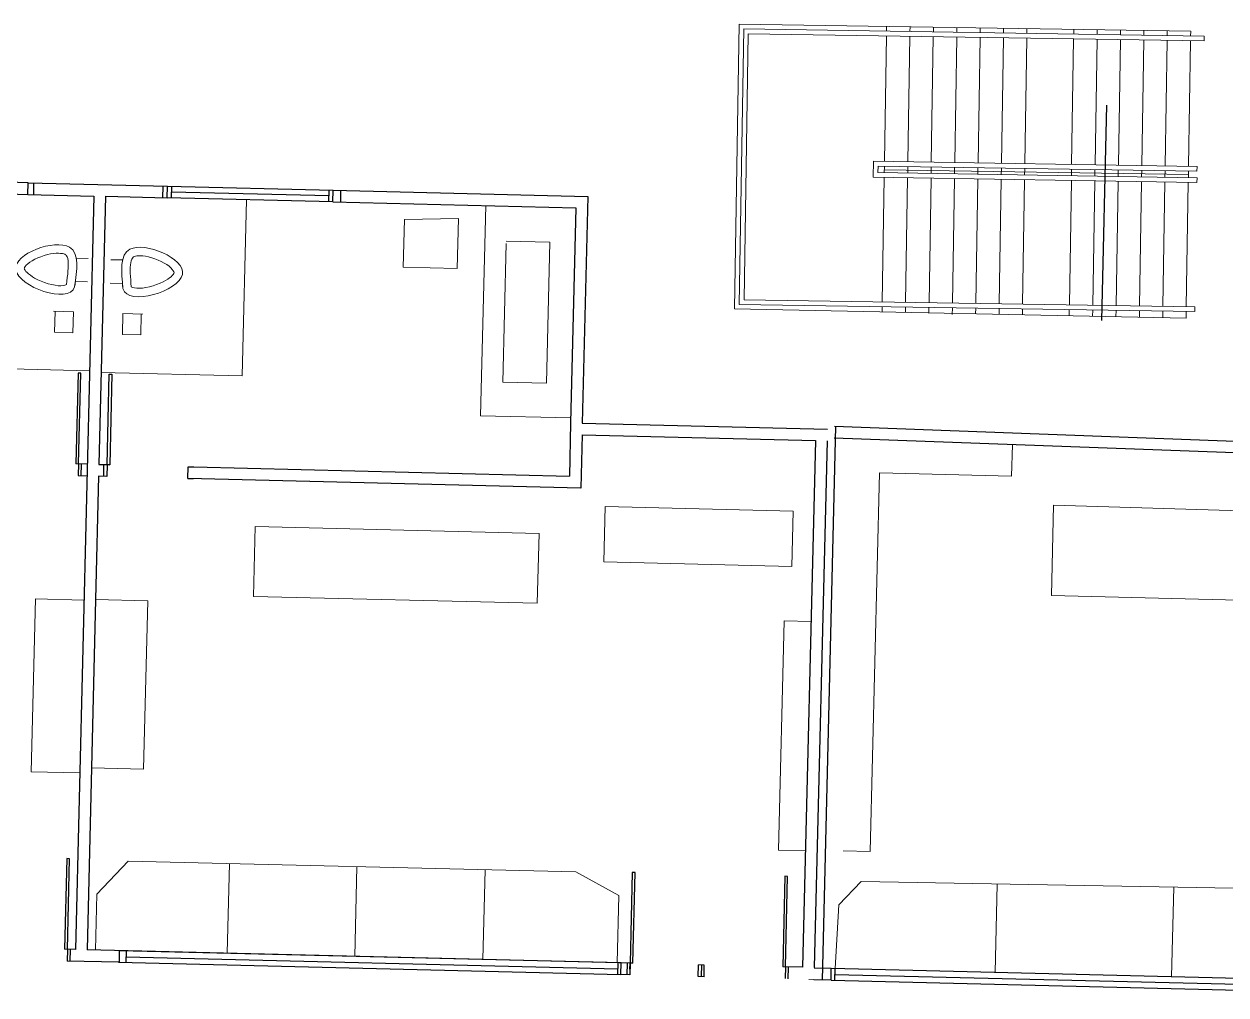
# Model space of a CAD drawing. Header units: millimetres. Extents: x 1418 to 1811, y 1796 to 1956.
# Drawn here: x 1499.37 to 1506.6, y 1824.75 to 1830.59 of the extents above; entities that cross this region are included whole.
import ezdxf

# ---------------------------------------------------------------- set-up
doc = ezdxf.new("R2010")
doc.units = ezdxf.units.MM
for name, color, linetype, lineweight in [('JANELAS', 5, 'Continuous', 25), ('layout', 253, 'Continuous', 13), ('LINHAFINA', 7, 'Continuous', 15), ('LINHAGROSSA', 7, 'Continuous', 30), ('pisoexterno_ultrafino', 9, 'Continuous', 30)]:
    doc.layers.add(name, color=color, linetype=linetype, lineweight=lineweight)

msp = doc.modelspace()

# ---------------------------------------------------------------- linework, layer by layer
at = {"layer": 'JANELAS'}
for p, q in [((1499.3952, 1829.6324), (1498.5481, 1829.653)), ((1498.5463, 1829.5829), (1499.3935, 1829.5623)), ((1500.2327, 1829.612), (1501.2295, 1829.5877)), ((1500.2573, 1829.5413), (1500.259, 1829.6113)), ((1501.2048, 1829.5533), (1500.2581, 1829.5763)), ((1501.2039, 1829.5182), (1501.2056, 1829.5883)), ((1501.2278, 1829.5176), (1500.231, 1829.5419)), ((1502.9606, 1824.9409), (1499.9429, 1825.0143)), ((1499.9839, 1824.9432), (1499.9857, 1825.0133)), ((1499.9388, 1824.9453), (1502.9589, 1824.8708)), ((1499.9848, 1824.9783), (1502.9418, 1824.9063)), ((1502.9409, 1824.8713), (1502.9426, 1824.9413)), ((1507.8696, 1824.8187), (1504.2249, 1824.9075)), ((1504.2455, 1824.8368), (1504.2472, 1824.9069)), ((1504.2463, 1824.8719), (1507.8508, 1824.7841)), ((1504.2232, 1824.8374), (1507.8679, 1824.7487))]:
    msp.add_line(p, q, dxfattribs=at)
at = {"layer": 'layout'}
for p, q in [((1500.7083, 1829.5303), (1500.6826, 1828.4716)), ((1502.1469, 1829.4953), (1502.1161, 1828.2315)), ((1501.6509, 1829.125), (1501.6578, 1829.4109)), ((1501.6578, 1829.4109), (1501.9825, 1829.4173)), ((1501.9825, 1829.4173), (1501.9752, 1829.1172)), ((1502.2702, 1829.267), (1502.2499, 1828.4333)), ((1502.5329, 1829.2749), (1502.2705, 1829.2813)), ((1502.5122, 1828.4269), (1502.5329, 1829.2749)), ((1499.6846, 1829.1782), (1499.7563, 1829.1765)), ((1499.9634, 1829.1679), (1499.8917, 1829.1697)), ((1501.9752, 1829.1172), (1501.6509, 1829.125)), ((1499.6795, 1829.0378), (1499.7529, 1829.036)), ((1499.9617, 1829.0274), (1499.8883, 1829.0292)), ((1499.5476, 1828.8593), (1499.6675, 1828.8564)), ((1499.5542, 1828.7333), (1499.5573, 1828.8591)), ((1499.6675, 1828.8564), (1499.6644, 1828.7306)), ((1499.9649, 1828.8457), (1499.9618, 1828.7198)), ((1500.0847, 1828.8427), (1499.9649, 1828.8457)), ((1500.072, 1828.7171), (1500.0751, 1828.843)), ((1499.6644, 1828.7306), (1499.5542, 1828.7333)), ((1499.9618, 1828.7198), (1500.072, 1828.7171)), ((1499.7644, 1828.5013), (1499.0063, 1828.5198)), ((1500.6826, 1828.4716), (1499.8342, 1828.4922)), ((1502.2499, 1828.4333), (1502.5122, 1828.4269)), ((1502.1161, 1828.2315), (1502.6581, 1828.2183)), ((1505.3139, 1828.0571), (1505.3093, 1827.8687)), ((1504.5143, 1827.888), (1504.4589, 1825.6109)), ((1505.3093, 1827.8687), (1504.5143, 1827.888)), ((1502.8646, 1827.6852), (1502.8565, 1827.3531)), ((1503.9951, 1827.6577), (1502.8646, 1827.6852)), ((1505.5486, 1827.1499), (1505.5618, 1827.6935)), ((1505.5618, 1827.6935), (1507.0545, 1827.6498)), ((1503.987, 1827.3255), (1503.9951, 1827.6577)), ((1500.7603, 1827.5654), (1500.7501, 1827.1452)), ((1502.4672, 1827.5239), (1500.7603, 1827.5654)), ((1502.4569, 1827.1036), (1502.4672, 1827.5239)), ((1502.8565, 1827.3531), (1503.987, 1827.3255)), ((1499.4391, 1827.1295), (1499.4138, 1826.0907)), ((1499.7308, 1827.1224), (1499.4391, 1827.1295)), ((1499.801, 1827.1267), (1500.114, 1827.1191)), ((1500.114, 1827.1191), (1500.0893, 1826.106)), ((1500.7501, 1827.1452), (1502.4569, 1827.1036)), ((1507.0414, 1827.1136), (1505.5486, 1827.1499)), ((1503.9081, 1825.6201), (1503.9416, 1826.9981)), ((1503.9416, 1826.9981), (1504.1031, 1826.9942)), ((1499.4138, 1826.0907), (1499.7055, 1826.0836)), ((1500.0893, 1826.106), (1499.7763, 1826.1136)), ((1504.0695, 1825.6161), (1503.9081, 1825.6201)), ((1504.4589, 1825.6109), (1504.2971, 1825.6148)), ((1499.9958, 1825.5536), (1499.8091, 1825.3551)), ((1499.9958, 1825.5536), (1502.6885, 1825.4881)), ((1500.6058, 1825.5388), (1500.5927, 1824.9995)), ((1501.3718, 1825.5201), (1501.3587, 1824.9808)), ((1502.1424, 1825.5014), (1502.1293, 1824.9621)), ((1502.6885, 1825.4881), (1502.9477, 1825.3477)), ((1504.4051, 1825.4307), (1504.2697, 1825.2907)), ((1507.7253, 1825.3702), (1504.4051, 1825.4307)), ((1499.8009, 1825.0187), (1499.8091, 1825.3551)), ((1505.2226, 1825.4158), (1505.2097, 1824.8835)), ((1506.2842, 1825.3965), (1506.2711, 1824.8577)), ((1502.9477, 1825.3477), (1502.9378, 1824.9424)), ((1504.2697, 1825.2907), (1504.2472, 1824.9069)), ((1504.1203, 1824.8399), (1504.0888, 1824.8407))]:
    msp.add_line(p, q, dxfattribs=at)
for points in [[(1499.6744, 1829.0063), (1499.6439, 1829.2449), (1499.3213, 1829.1094), (1499.6744, 1829.0063), (1499.6795, 1829.0378)], [(1499.9652, 1828.9957), (1500.0073, 1829.2325), (1500.3229, 1829.0815), (1499.9652, 1828.9957), (1499.9617, 1829.0274)]]:
    msp.add_spline(points, degree=3, dxfattribs=at)
for points in [[(1499.6248, 1829.0203), (1499.6332, 1829.0769), (1499.6394, 1829.1308), (1499.6326, 1829.1829), (1499.6274, 1829.1926), (1499.6193, 1829.2007), (1499.6142, 1829.2039), (1499.5882, 1829.2089), (1499.5695, 1829.2094), (1499.4998, 1829.2014), (1499.4396, 1829.1792), (1499.3874, 1829.1421), (1499.3769, 1829.1295), (1499.371, 1829.1175), (1499.3712, 1829.1185), (1499.3732, 1829.1119), (1499.3782, 1829.1026), (1499.3997, 1829.0816), (1499.4155, 1829.0699), (1499.4824, 1829.0313), (1499.5507, 1829.0117), (1499.6128, 1829.0131), (1499.6235, 1829.019), (1499.6248, 1829.0203)], [(1500.0154, 1829.0073), (1500.0099, 1829.0642), (1500.0062, 1829.1184), (1500.0156, 1829.17), (1500.0212, 1829.1795), (1500.0297, 1829.1872), (1500.035, 1829.1901), (1500.0612, 1829.1939), (1500.0799, 1829.1935), (1500.1491, 1829.1821), (1500.2081, 1829.157), (1500.2585, 1829.1174), (1500.2684, 1829.1043), (1500.2737, 1829.092), (1500.2735, 1829.093), (1500.2712, 1829.0865), (1500.2657, 1829.0775), (1500.2432, 1829.0575), (1500.2269, 1829.0467), (1500.1582, 1829.0114), (1500.0891, 1828.9951), (1500.0271, 1828.9995), (1500.0167, 1829.0059), (1500.0154, 1829.0073)]]:
    msp.add_open_spline(points, degree=3, knots=[0.006653, 0.006653, 0.006653, 0.006653, 0.179116, 0.179116, 0.279942, 0.279942, 0.356527, 0.356527, 0.433113, 0.433113, 0.614296, 0.614296, 0.701675, 0.701675, 0.771877, 0.771877, 0.842078, 0.842078, 0.912279, 0.912279, 1.096903, 1.096903, 1.191805, 1.191805, 1.191805, 1.191805], dxfattribs=at)
at = {"layer": 'LINHAFINA'}
for p, q in [((1503.6434, 1828.8749), (1503.6707, 1830.5866)), ((1503.6707, 1830.5866), (1506.3861, 1830.5434)), ((1504.5576, 1830.5725), (1504.5572, 1830.5435)), ((1504.6983, 1830.5702), (1504.6978, 1830.5413)), ((1504.8389, 1830.568), (1504.8385, 1830.539)), ((1504.9796, 1830.5658), (1504.9791, 1830.5368)), ((1505.1202, 1830.5635), (1505.1198, 1830.5345)), ((1505.2609, 1830.5613), (1505.2604, 1830.5323)), ((1505.4015, 1830.559), (1505.4011, 1830.5301)), ((1503.698, 1830.5572), (1503.6717, 1828.9008)), ((1506.468, 1830.5131), (1503.698, 1830.5572)), ((1503.7257, 1830.5286), (1503.7002, 1828.9285)), ((1506.4675, 1830.4849), (1503.7257, 1830.5286)), ((1504.5567, 1830.5154), (1504.5447, 1829.7602)), ((1504.6974, 1830.5131), (1504.6854, 1829.758)), ((1504.838, 1830.5109), (1504.826, 1829.7558)), ((1504.9787, 1830.5086), (1504.9667, 1829.7535)), ((1505.1193, 1830.5064), (1505.1073, 1829.7513)), ((1505.26, 1830.5042), (1505.248, 1829.749)), ((1505.4006, 1830.5019), (1505.3886, 1829.7468)), ((1505.6819, 1830.4974), (1505.6699, 1829.7423)), ((1505.6828, 1830.5546), (1505.6824, 1830.5256)), ((1505.8226, 1830.4952), (1505.8106, 1829.7401)), ((1505.8235, 1830.5523), (1505.823, 1830.5233)), ((1505.9632, 1830.493), (1505.9512, 1829.7378)), ((1505.9641, 1830.5501), (1505.9637, 1830.5211)), ((1506.1039, 1830.4907), (1506.0919, 1829.7356)), ((1506.1048, 1830.5478), (1506.1043, 1830.5189)), ((1506.2445, 1830.4885), (1506.2325, 1829.7334)), ((1506.2454, 1830.5456), (1506.245, 1830.5166)), ((1506.3861, 1830.5434), (1506.3856, 1830.5144)), ((1506.468, 1830.5131), (1506.4675, 1830.4849)), ((1506.3852, 1830.4862), (1506.3732, 1829.7311)), ((1504.4769, 1829.6934), (1504.4765, 1829.6653)), ((1504.4776, 1829.7332), (1504.4769, 1829.6934)), ((1504.4776, 1829.7332), (1504.478, 1829.7613)), ((1506.4243, 1829.7303), (1504.478, 1829.7613)), ((1504.5057, 1829.7327), (1504.5051, 1829.693)), ((1504.5051, 1829.693), (1506.4241, 1829.6624)), ((1506.4239, 1829.7022), (1504.5057, 1829.7327)), ((1504.5443, 1829.7321), (1504.5436, 1829.6923)), ((1504.5439, 1829.7101), (1506.3724, 1829.681)), ((1504.6849, 1829.7299), (1504.6843, 1829.6901)), ((1504.8256, 1829.7276), (1504.8249, 1829.6879)), ((1504.9662, 1829.7254), (1504.9656, 1829.6856)), ((1505.1069, 1829.7232), (1505.1062, 1829.6834)), ((1505.2475, 1829.7209), (1505.2469, 1829.6811)), ((1505.3882, 1829.7187), (1505.3875, 1829.6789)), ((1505.6695, 1829.7142), (1505.6688, 1829.6744)), ((1505.8101, 1829.712), (1505.8095, 1829.6722)), ((1505.9508, 1829.7097), (1505.9501, 1829.6699)), ((1506.0914, 1829.7075), (1506.0908, 1829.6677)), ((1506.2321, 1829.7052), (1506.2314, 1829.6655)), ((1506.3727, 1829.703), (1506.3721, 1829.6632)), ((1506.4243, 1829.7303), (1506.4239, 1829.7022)), ((1504.4765, 1829.6653), (1506.4237, 1829.6343)), ((1504.5432, 1829.6642), (1504.5312, 1828.9153)), ((1504.6838, 1829.662), (1504.6719, 1828.913)), ((1504.8245, 1829.6597), (1504.8125, 1828.9108)), ((1504.9651, 1829.6575), (1504.9532, 1828.9085)), ((1505.1058, 1829.6553), (1505.0938, 1828.9063)), ((1505.2464, 1829.653), (1505.2345, 1828.9041)), ((1505.3871, 1829.6508), (1505.3751, 1828.9018)), ((1505.6684, 1829.6463), (1505.6564, 1828.8973)), ((1505.809, 1829.6441), (1505.7971, 1828.8951)), ((1505.9497, 1829.6418), (1505.9378, 1828.8929)), ((1506.0903, 1829.6396), (1506.0784, 1828.8906)), ((1506.231, 1829.6373), (1506.2191, 1828.8884)), ((1506.3716, 1829.6351), (1506.3597, 1828.8861)), ((1506.4241, 1829.6624), (1506.4237, 1829.6343)), ((1503.6717, 1828.9008), (1506.4108, 1828.8572)), ((1503.7002, 1828.9285), (1506.4112, 1828.8853)), ((1506.3586, 1828.8186), (1503.6434, 1828.8749)), ((1504.5308, 1828.8871), (1504.5303, 1828.8565)), ((1504.6715, 1828.8849), (1504.671, 1828.8536)), ((1504.8121, 1828.8827), (1504.8116, 1828.8507)), ((1504.9528, 1828.8804), (1504.9521, 1828.841)), ((1505.0934, 1828.8782), (1505.0929, 1828.8449)), ((1505.2341, 1828.8759), (1505.2335, 1828.8419)), ((1505.3747, 1828.8737), (1505.3741, 1828.839)), ((1505.656, 1828.8692), (1505.6554, 1828.8332)), ((1505.7967, 1828.867), (1505.7961, 1828.8303)), ((1505.9373, 1828.8647), (1505.9367, 1828.8273)), ((1506.078, 1828.8625), (1506.0773, 1828.8231)), ((1506.2186, 1828.8603), (1506.218, 1828.8208)), ((1506.3593, 1828.858), (1506.3586, 1828.8186)), ((1506.4112, 1828.8853), (1506.4108, 1828.8572))]:
    msp.add_line(p, q, dxfattribs=at)
at = {"layer": 'LINHAGROSSA'}
for p, q in [((1499.3935, 1829.5623), (1499.3952, 1829.6324)), ((1499.3952, 1829.6324), (1500.2327, 1829.612)), ((1499.4283, 1829.5614), (1499.4301, 1829.6315)), ((1499.3935, 1829.5623), (1499.7899, 1829.5526)), ((1499.7899, 1829.5526), (1499.6797, 1825.0217)), ((1499.86, 1829.5509), (1499.8207, 1827.9375)), ((1499.86, 1829.5509), (1500.231, 1829.5419)), ((1500.2059, 1829.5425), (1500.2076, 1829.6126)), ((1500.231, 1829.5419), (1500.2327, 1829.612)), ((1501.2278, 1829.5176), (1501.2295, 1829.5877)), ((1501.2295, 1829.5877), (1502.7606, 1829.5504)), ((1501.2744, 1829.5165), (1501.2761, 1829.5866)), ((1502.7606, 1829.5504), (1502.7274, 1828.1865)), ((1501.2278, 1829.5176), (1502.6889, 1829.4821)), ((1502.6889, 1829.4821), (1502.6574, 1828.1882)), ((1499.695, 1828.4868), (1499.6818, 1827.9419)), ((1499.7115, 1828.4864), (1499.695, 1828.4868)), ((1499.6982, 1827.9415), (1499.7115, 1828.4864)), ((1499.8695, 1827.9363), (1499.8828, 1828.4813)), ((1499.8828, 1828.4813), (1499.8992, 1828.4809)), ((1499.8992, 1828.4809), (1499.8859, 1827.9359)), ((1502.6574, 1828.1882), (1502.6496, 1827.8686)), ((1502.7274, 1828.1865), (1504.2013, 1828.1506)), ((1502.7257, 1828.1164), (1502.7179, 1827.7969)), ((1502.7257, 1828.1164), (1504.1296, 1828.0822)), ((1504.1718, 1824.8386), (1504.2528, 1828.1667)), ((1507.2129, 1828.0566), (1504.2441, 1828.1671)), ((1504.1296, 1828.0822), (1504.0525, 1824.9152)), ((1504.1996, 1828.0805), (1504.1225, 1824.9135)), ((1507.2103, 1827.9866), (1504.2414, 1828.097)), ((1499.747, 1827.9403), (1499.6818, 1827.9419)), ((1499.6982, 1827.9415), (1499.6965, 1827.8714)), ((1499.7148, 1827.871), (1499.7165, 1827.941)), ((1499.8859, 1827.9359), (1499.8207, 1827.9375)), ((1499.8207, 1827.9375), (1499.8859, 1827.9359)), ((1499.8495, 1827.8667), (1499.8512, 1827.9367)), ((1499.8695, 1827.9363), (1499.8678, 1827.8662)), ((1500.3556, 1827.855), (1500.3573, 1827.9251)), ((1500.3573, 1827.9251), (1500.3918, 1827.9243)), ((1500.3918, 1827.9236), (1502.6496, 1827.8686)), ((1499.6965, 1827.8714), (1499.749, 1827.8701)), ((1499.819, 1827.8674), (1499.801, 1827.1267)), ((1499.8678, 1827.8662), (1499.819, 1827.8674)), ((1502.7179, 1827.7969), (1500.3555, 1827.8544)), ((1500.3556, 1827.855), (1500.3901, 1827.8542)), ((1499.801, 1827.1267), (1499.7497, 1825.02)), ((1499.6277, 1825.5682), (1499.6145, 1825.0233)), ((1499.6441, 1825.5678), (1499.6277, 1825.5682)), ((1499.6309, 1825.0229), (1499.6441, 1825.5678)), ((1503.028, 1825.4845), (1503.0147, 1824.9396)), ((1503.0444, 1825.4841), (1503.028, 1825.4845)), ((1503.0311, 1824.9392), (1503.0444, 1825.4841)), ((1503.9458, 1825.4622), (1503.9325, 1824.9172)), ((1503.9622, 1825.4618), (1503.9458, 1825.4622)), ((1503.9489, 1824.9168), (1503.9622, 1825.4618)), ((1499.6797, 1825.0217), (1499.6145, 1825.0233)), ((1499.6309, 1825.0229), (1499.6292, 1824.9528)), ((1499.6475, 1824.9524), (1499.6492, 1825.0224)), ((1503.0311, 1824.9401), (1499.7497, 1825.02)), ((1499.9437, 1824.9442), (1499.9454, 1825.0143)), ((1499.9388, 1824.9453), (1499.6292, 1824.9528)), ((1502.9589, 1824.8708), (1502.9606, 1824.9409)), ((1503.0147, 1824.9396), (1502.9606, 1824.9409)), ((1502.9972, 1824.8699), (1502.9989, 1824.94)), ((1503.0147, 1824.9396), (1503.013, 1824.8695)), ((1503.0138, 1824.9045), (1503.0147, 1824.9396)), ((1503.0311, 1824.9392), (1503.0147, 1824.9396)), ((1503.4249, 1824.8595), (1503.4266, 1824.9296)), ((1503.4612, 1824.9287), (1503.4266, 1824.9296)), ((1503.4443, 1824.9291), (1503.4426, 1824.8591)), ((1503.4595, 1824.8586), (1503.4612, 1824.9287)), ((1503.013, 1824.8695), (1502.9589, 1824.8708)), ((1503.4595, 1824.8586), (1503.4249, 1824.8595)), ((1504.0525, 1824.9152), (1503.9325, 1824.9182)), ((1503.9489, 1824.9168), (1503.9472, 1824.8468)), ((1503.9656, 1824.8463), (1503.9673, 1824.9164)), ((1504.2249, 1824.9075), (1504.122, 1824.91)), ((1504.2232, 1824.8374), (1504.2249, 1824.9075)), ((1504.2232, 1824.8374), (1504.1203, 1824.8399))]:
    msp.add_line(p, q, dxfattribs=at)
at = {"layer": 'pisoexterno_ultrafino'}
msp.add_line((1505.8511, 1828.8041), (1505.8826, 1830.0989), dxfattribs=at)

doc.saveas('drawing.dxf')
